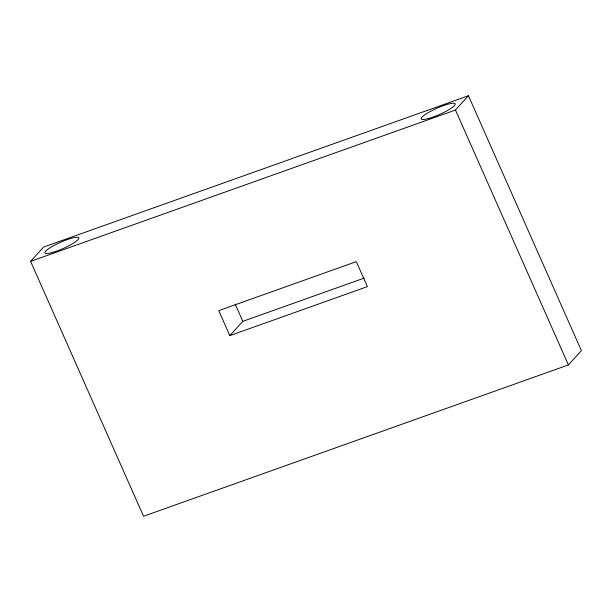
<?xml version="1.0" encoding="UTF-8"?>
<svg xmlns="http://www.w3.org/2000/svg" width="612" height="612" viewBox="0 0 612 612"><rect width="100%" height="100%" fill="white"/><g stroke="black" fill="none" stroke-linecap="round" stroke-linejoin="round"><path stroke-width="0.92" d="M30.6 261.362L43.582 247.072L468.448 95.747L581.4 350.638L568.418 364.928L143.552 516.253L30.6 261.362L455.466 110.038L468.448 95.747M229.821 335.628L367.407 286.623L356.337 261.63L218.752 310.636L229.821 335.628L242.803 321.338L364.201 278.1M455.466 110.038L568.418 364.928M235.169 304.103L242.803 321.338M429.012 118.361A18.536 3.374 -23.9 0 0 455.198 104.3A18.536 3.374 -23.9 0 0 430.443 111.384A18.536 3.374 -23.9 0 0 429.012 118.361M52.548 252.435A18.536 3.374 -23.9 0 0 78.856 238.374A18.536 3.374 -23.9 0 0 54.254 245.343A18.536 3.374 -23.9 0 0 52.548 252.435"/></g></svg>
